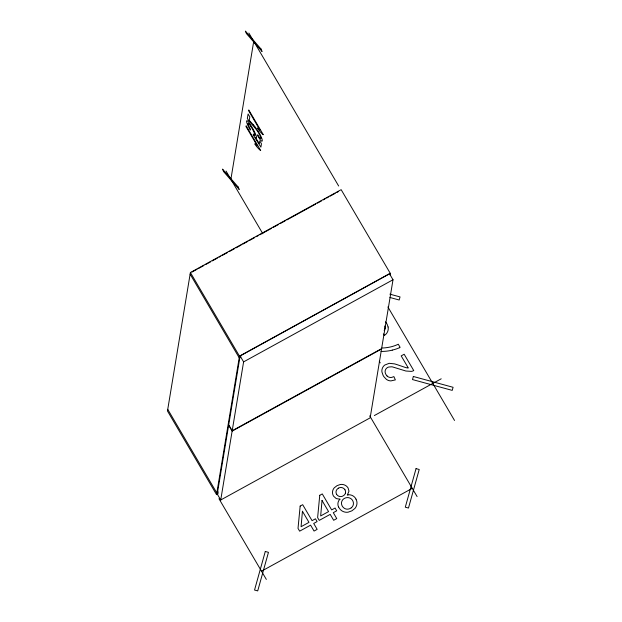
<?xml version="1.0" encoding="UTF-8"?>
<svg xmlns="http://www.w3.org/2000/svg" width="622" height="622" viewBox="0 0 622 622"><rect width="100%" height="100%" fill="white"/><g stroke="black" fill="none" stroke-linecap="round" stroke-linejoin="round"><path stroke-width="0.93" d="M389.963 274.916L390.235 273.283L341.159 189.671L190.394 272.529L167.474 410.994L216.549 494.607L218.244 493.674M230.879 179.307L253.729 41.301M216.549 494.607L239.478 356.142L190.394 272.529M240.115 355.955L228.717 424.826L232.193 430.751L381.605 348.631L393.011 279.76L389.527 273.835L240.115 355.955L243.599 361.88L232.193 430.751M220.732 499.979L232.13 431.108L228.655 425.184L217.257 494.055L220.732 499.979L370.144 417.86L381.543 348.996L232.13 431.108M384.155 330.476L384.295 330.243A5.186 5.038 9.4 0 0 384.87 328.828M340.001 499.209L336.23 498.58L333.641 496.247A8.397 8.156 9.4 0 1 333.151 495.345L332.995 495.003A7.005 6.803 9.4 0 1 332.638 491.139A8.039 7.814 9.4 0 1 332.824 490.408A7.503 7.293 9.4 0 1 334.325 487.765L337.015 485.681L340.273 484.515A7.651 7.433 9.4 0 1 343.041 484.546A8.35 8.117 9.4 0 1 344.184 484.857L344.541 484.997A7.099 6.896 9.4 0 1 347.714 487.454A8.187 7.954 9.4 0 1 348.126 488.099L348.981 491.147L347.317 495.089L347.993 494.98M351.205 507.847L350.956 508.018A6.484 6.298 9.4 0 1 347.371 509.154A5.209 5.062 9.4 0 1 344.394 508.298A6.539 6.352 9.4 0 1 342.287 506.129A7.052 6.85 9.4 0 1 342.014 505.593A5.707 5.544 9.4 0 1 343.912 498.688L344.184 498.549A7.518 7.301 9.4 0 1 345.016 498.121L345.296 498.004A5.792 5.629 9.4 0 1 352.138 499.8L352.293 500.057A7.378 7.169 9.4 0 1 352.915 501.122L353.039 501.394A5.652 5.497 9.4 0 1 351.205 507.855M192.004 272.063L197.088 269.264M198.783 268.339L203.868 265.54M205.555 264.614L210.64 261.815M212.335 260.89L217.42 258.091M219.115 257.166L220.81 256.233M222.497 255.3L227.582 252.509M229.277 251.576L234.362 248.784M236.057 247.851L241.134 245.06M242.829 244.127L247.914 241.336M249.609 240.403L254.693 237.612M256.381 236.679L258.076 235.746M259.771 234.813L271.635 228.297M273.322 227.364L278.407 224.573M280.102 223.64L285.187 220.849M286.882 219.916L315.681 204.086M317.375 203.153L321.613 200.828M323.3 199.895L324.995 198.97M326.69 198.037L328.385 197.104M330.08 196.171L335.165 193.38M336.86 192.447L338.555 191.514M239.478 356.142L390.235 273.283M240.901 356.849L239.206 357.774L190.13 274.162M243.599 361.88L393.011 279.76M218.516 492.041L216.821 492.974L167.746 409.362M374.351 415.55L441.2 378.806M261.504 571.19L412.262 488.332M399.34 347.737L400.117 347.348L398.29 344.23A37.763 36.69 9.4 0 1 390.678 346.913A48.026 46.658 9.4 0 1 381.924 348.056M389.87 294.152L400.032 296.919L399.176 300.006L389.932 297.487M387.063 375.96L386.316 375.066A8.094 7.861 9.4 0 1 385.834 374.288L385.477 373.519A5.233 5.085 9.4 0 1 385.251 370.494A4.999 4.852 9.4 0 1 387.833 367.361A5.365 5.209 9.4 0 1 388.82 367.027L391.495 366.809A12.113 11.771 9.4 0 1 392.536 366.918L405.894 371.023L411.383 371.381A6.368 6.189 9.4 0 0 413.739 370.557L404.168 354.245L401.19 355.885L408.296 367.983A11.717 11.383 9.4 0 1 405.505 367.516L397.404 364.749A49.682 48.267 9.4 0 0 394.457 363.87L389.193 363.318L384.824 365.021A7.511 7.293 9.4 0 0 382.46 368.022L382.087 369.165A7.884 7.658 9.4 0 0 381.947 372.01L383.129 375.447A14.982 14.555 9.4 0 0 383.906 376.73L386.355 379.327A7.752 7.534 9.4 0 0 390.943 380.897L395.374 379.894L393.874 376.598L391.837 377.367A5.131 4.984 9.4 0 1 387.047 375.976M248.847 123.747L248.963 123.864A6.834 1.019 61.2 0 1 249.204 124.143A6.523 0.972 61.2 0 1 250.549 126.002M253.473 124.936L250.417 121.655A11.717 1.749 61.2 0 1 249.251 120.209L249.803 116.866L248.092 113.958L247.346 118.452A6.368 0.949 61.2 0 0 248.598 120.458L256.155 129.368A12.113 1.804 61.2 0 1 256.598 129.951L257.858 131.763A5.365 0.801 61.2 0 1 258.379 132.603A4.999 0.746 61.2 0 1 260.245 136.218A5.233 0.777 61.2 0 1 260.805 138.014M385.453 321.831L386.48 323.168A13.295 12.922 9.4 0 1 387.242 324.505L388.097 326.985M383.331 333.944L384.404 335.46L386.052 334.068A8.428 8.187 9.4 0 0 388.105 326.985M250.549 126.002L251.451 127.44A10.854 1.617 61.2 0 1 252.027 128.42L253.185 130.519A5.73 0.855 61.2 0 1 254.864 134.624L254.896 134.958A8.133 1.213 61.2 0 1 254.88 135.137M255.37 137.33L259.32 143.596L259.771 140.883L261.465 143.775L260.906 147.157L253.364 135.145L253.271 133.987A6.243 0.933 61.2 0 0 254.864 135.114M248.893 33.075L338.663 186.009M387.887 306.941L454.526 420.464M257.531 128.07C258.433 130.13 262.336 134.29 263.3 134.686L248.761 109.915L248.621 110.755L259.957 130.052A22.182 3.304 61.2 0 0 257.578 128.163M254.911 143.923C255.805 145.983 259.716 150.143 260.68 150.54L246.141 125.768L246.001 126.6L257.329 145.906A22.182 3.304 61.2 0 0 254.958 144.016M379.28 361.234L380.221 362.844M226.05 171.081L262.842 233.763M369.725 415.861L417.09 496.558M218.967 498.72L266.333 579.416M355.994 499.202L356.523 500.407A8.179 7.946 9.4 0 1 356.896 504.115L356.818 504.535A9.408 9.143 9.4 0 1 356.608 505.383A8.692 8.444 9.4 0 1 354.905 508.454L351.85 510.849L348.164 512.163A8.685 8.444 9.4 0 1 345.008 512.1A9.322 9.058 9.4 0 1 343.702 511.735A8.327 8.086 9.4 0 1 340.156 509.332L339.348 508.252A10.706 10.403 9.4 0 1 338.78 507.257L338.64 506.961M260.805 138.022L260.812 138.294A8.094 1.205 61.2 0 1 260.773 138.496L260.672 138.597A5.131 0.762 61.2 0 1 258.775 136.529L257.679 134.756L257.726 135.93L259.949 139.336A7.752 1.158 61.2 0 0 261.683 141.202L262.227 141.07A14.982 2.231 61.2 0 0 262.297 140.727L262.08 139.266A7.884 1.174 61.2 0 0 261.38 137.345L260.96 136.374A7.511 1.12 61.2 0 0 259.226 132.968L254.616 126.219A49.682 7.402 61.2 0 0 253.473 124.936M248.59 125.512A5.544 0.824 61.2 0 1 248.831 123.778M248.613 125.535A5.186 0.77 61.2 0 0 249.189 126.81L250.588 129.485L250.285 130.091L249.228 128.163A8.428 1.26 61.2 0 1 246.74 122.332L246.584 121.282A13.295 1.983 61.2 0 1 246.639 120.893L246.981 120.66A8.762 1.306 61.2 0 1 248.022 121.477L248.66 122.231A10.496 1.563 61.2 0 1 251.428 126.282L251.661 126.67A12.992 1.936 61.2 0 1 252.4 127.922L253.574 130.029A8.794 1.314 61.2 0 1 255.424 133.854A9.719 1.446 61.2 0 1 255.704 134.531A8.576 1.275 61.2 0 1 256.482 137.034L256.489 137.594A9.68 1.446 61.2 0 1 255.354 137.306M384.684 325.982A5.544 5.388 9.4 0 1 384.925 328.836M381.022 351.469A41.402 40.228 9.4 0 0 382.919 351.407A43.688 42.452 9.4 0 0 392.257 350.163M399.363 347.784A39.567 38.44 9.4 0 1 392.241 350.1M338.539 507A7.308 7.106 9.4 0 1 339.923 499.132M347.97 494.785A7.884 7.658 9.4 0 1 356.064 499.171M336.58 494.202A4.408 4.284 9.4 0 1 336.214 490.882A4.914 4.774 9.4 0 1 338.516 488.161M336.696 494.42A4.611 4.478 9.4 0 0 342.427 496.27L342.629 496.107A6.5 6.313 9.4 0 0 343.305 495.75A4.789 4.649 9.4 0 0 345.428 493.184M344.946 489.825A4.471 4.346 9.4 0 1 345.397 493.168M338.485 488.122A4.735 4.595 9.4 0 1 345.008 489.794M302.44 511.253L301.071 526.717L308.971 522.371L302.44 511.253M322.033 500.485L320.664 515.941L328.564 511.603L322.033 500.485M300.154 506.075L298.024 528.389L299.656 531.165L310.596 525.155L314.063 531.056L317.166 529.353L313.698 523.452L317.103 521.578L315.471 518.802L312.065 520.676L302.681 504.683L300.154 506.075M319.747 495.306L317.624 517.621L319.249 520.396L330.196 514.378L333.664 520.287L336.759 518.585L333.291 512.676L336.696 510.81L335.071 508.034L331.658 509.9L322.274 493.915L319.747 495.306M265.283 551.473L254.538 590.037L257.718 590.9L268.463 552.344L265.283 551.473M413.35 376.481L412.495 379.568L452.225 390.383L453.08 387.296L413.35 376.481M416.048 468.615L405.295 507.179L408.475 508.042L419.22 469.486L416.048 468.615M260.999 48.982L245.387 31.1L246.452 33.619L262.072 51.502L260.999 48.982M238.156 186.989L222.536 169.106L223.601 171.625L239.221 189.516L238.156 186.989"/></g></svg>
